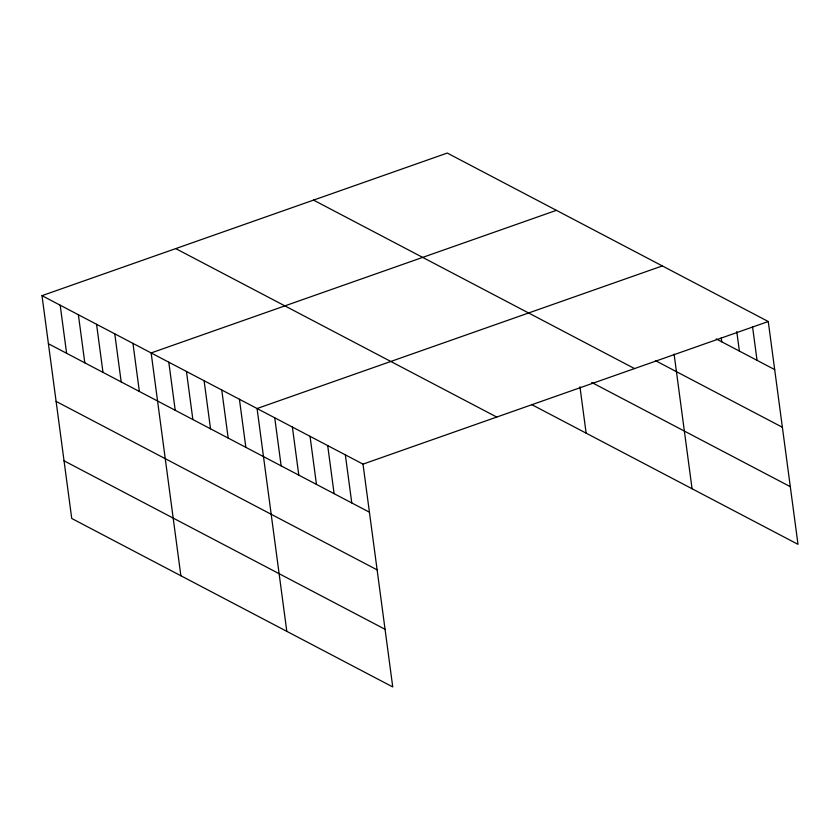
<?xml version="1.0" encoding="UTF-8"?>
<svg xmlns="http://www.w3.org/2000/svg" width="840" height="840" viewBox="0 0 840 840"><rect width="100%" height="100%" fill="white"/><g stroke="black" fill="none" stroke-linecap="round" stroke-linejoin="round"><path stroke-width="1.26" d="M42 295.659L363.006 464.121L392.742 686.942L71.736 518.48L42 295.659L447.258 153.059L768.264 321.52L798 544.341L531.562 404.513M556.405 210.336L151.148 352.937L180.873 575.757M662.34 265.923L257.072 408.524L286.808 631.355M363.006 464.121L768.264 321.52M716.205 338.909L774.679 369.6M655.484 360.665L782.376 427.266M313.53 200.109L634.536 368.582M591.686 382.442L790.303 486.675M175.739 248.598L496.745 417.06M48.416 343.739L369.421 512.201M56.112 401.405L377.118 569.867M64.04 460.814L385.046 629.286M752.525 326.55L757.029 360.339M736.775 331.58L739.379 351.068M721.203 337.901L721.718 341.806M674.1 354.123L692.066 488.754M579.947 386.778L586.131 433.156M345.356 454.86L351.771 502.94M327.695 445.589L334.11 493.668M310.044 436.328L316.459 484.407M292.383 427.056L298.798 475.146M274.733 417.795L281.148 465.875M239.421 399.262L245.837 447.342M221.76 390.002L228.175 438.081M204.109 380.73L210.525 428.82M186.448 371.469L192.864 419.548M168.798 362.197L175.214 410.288M132.951 343.392L139.367 391.471M114.765 333.848L121.18 381.927M96.569 324.293L102.984 372.382M78.383 314.748L84.798 362.838M60.186 305.204L66.602 353.283"/></g></svg>
